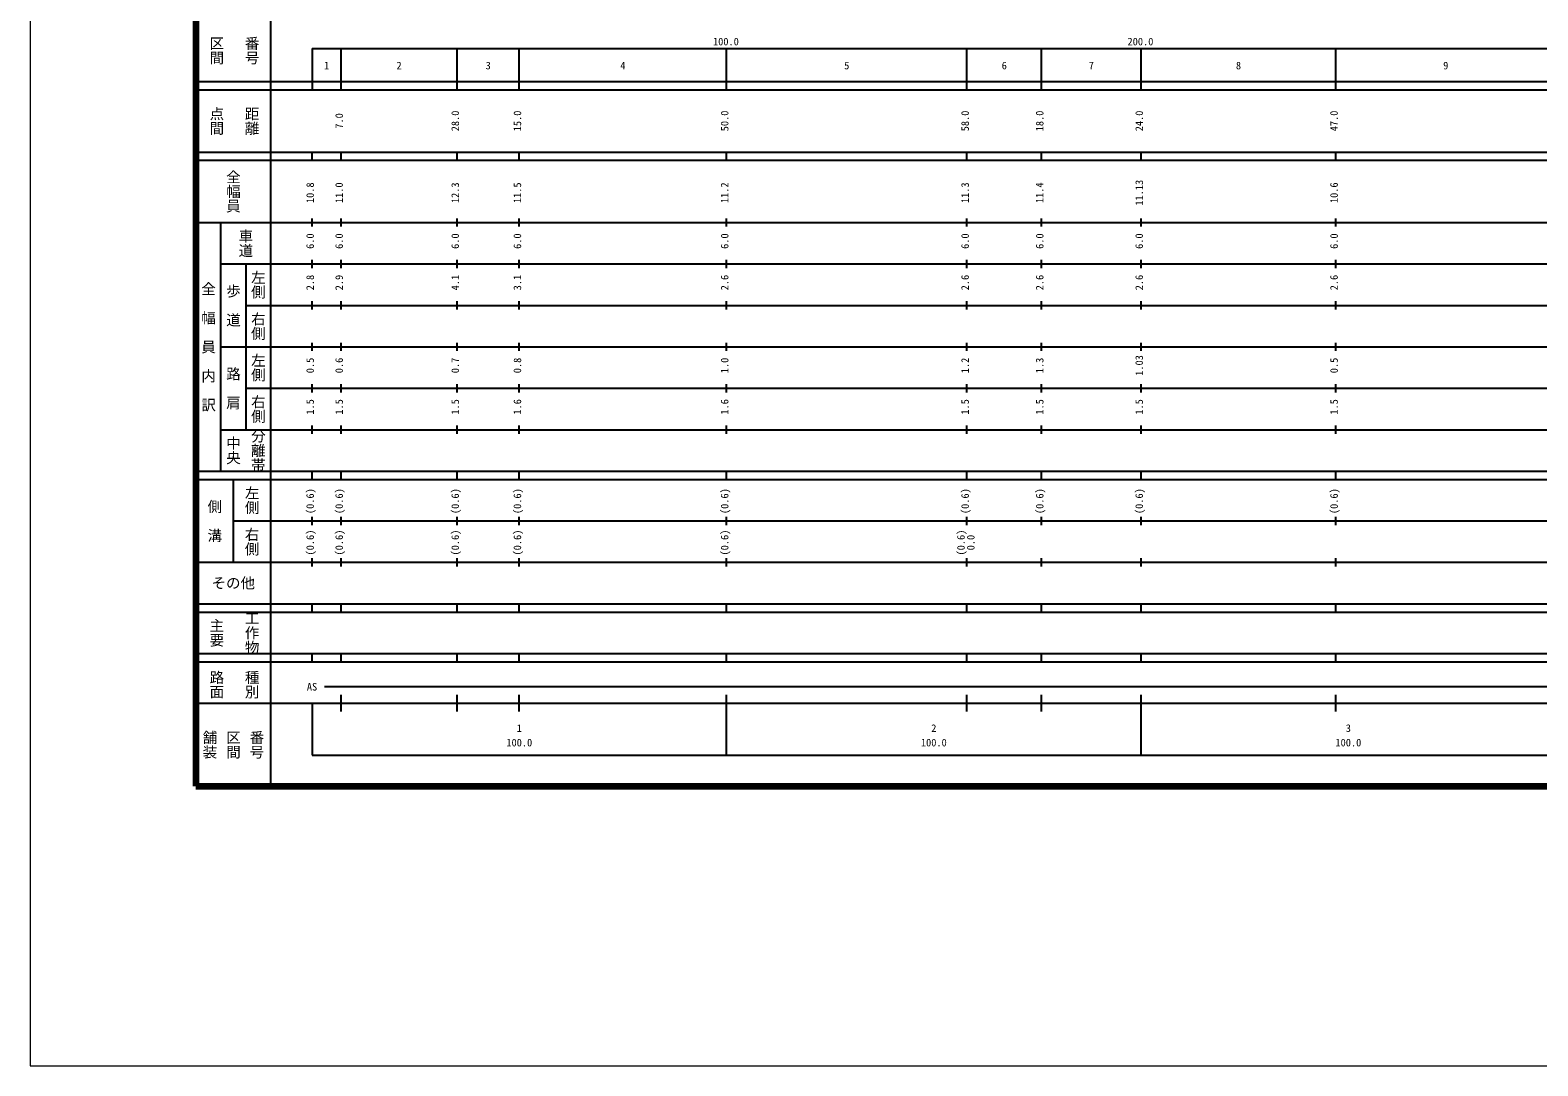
# Model space of a CAD drawing. Units: millimetres on the paper. Extents: x 0 to 700, y -48 to 448.
# Drawn here: x 0 to 363.7, y -47.5 to 202.4 of the extents above; entities that cross this region are included whole.
import ezdxf
from ezdxf.enums import TextEntityAlignment as Align

# ---------------------------------------------------------------- set-up
doc = ezdxf.new("R2010")
doc.units = ezdxf.units.MM
for name, color, linetype, lineweight in [('M-TTL-BAND', 7, 'Continuous', 25), ('S-TTL', 7, 'Continuous', 50), ('作業レイヤ1', 7, 'Continuous', 13)]:
    doc.layers.add(name, color=color, linetype=linetype, lineweight=lineweight)
doc.styles.add('@ＭＳ ゴシック', font='')
doc.styles.add('ＭＳ ゴシック', font='')
doc.styles.get('@ＭＳ ゴシック').set_extended_font_data('@MS Gothic')
doc.styles.get('ＭＳ ゴシック').set_extended_font_data('MS Gothic')

msp = doc.modelspace()

# ---------------------------------------------------------------- linework, layer by layer
at = {"layer": 'M-TTL-BAND'}
for p, q in [((58, 370), (58, 20)), ((68, 198), (579, 198)), ((68, 198), (68, 188)), ((75, 188), (75, 198)), ((103, 188), (103, 198)), ((118, 188), (118, 198)), ((168, 188), (168, 198)), ((226, 188), (226, 198)), ((244, 188), (244, 198)), ((268, 188), (268, 198)), ((315, 188), (315, 198)), ((40, 190), (579, 190)), ((40, 188), (579, 188)), ((40, 173), (579, 173)), ((40, 171), (579, 171)), ((68, 171), (68, 173)), ((75, 171), (75, 173)), ((103, 171), (103, 173)), ((118, 171), (118, 173)), ((168, 171), (168, 173)), ((226, 171), (226, 173)), ((244, 171), (244, 173)), ((268, 171), (268, 173)), ((315, 171), (315, 173)), ((68, 155), (68, 157)), ((75, 155), (75, 157)), ((103, 155), (103, 157)), ((118, 155), (118, 157)), ((168, 155), (168, 157)), ((226, 155), (226, 157)), ((244, 155), (244, 157)), ((268, 155), (268, 157)), ((315, 155), (315, 157)), ((40, 156), (579, 156)), ((46, 96), (46, 156)), ((46, 146), (579, 146)), ((52, 146), (52, 106)), ((68, 145), (68, 147)), ((75, 145), (75, 147)), ((103, 145), (103, 147)), ((118, 145), (118, 147)), ((168, 145), (168, 147)), ((226, 145), (226, 147)), ((244, 145), (244, 147)), ((268, 145), (268, 147)), ((315, 145), (315, 147)), ((52, 136), (579, 136)), ((68, 135), (68, 137)), ((75, 135), (75, 137)), ((103, 135), (103, 137)), ((118, 135), (118, 137)), ((168, 135), (168, 137)), ((226, 135), (226, 137)), ((244, 135), (244, 137)), ((268, 135), (268, 137)), ((315, 135), (315, 137)), ((46, 126), (579, 126)), ((68, 125), (68, 127)), ((75, 125), (75, 127)), ((103, 125), (103, 127)), ((118, 125), (118, 127)), ((168, 125), (168, 127)), ((226, 125), (226, 127)), ((244, 125), (244, 127)), ((268, 125), (268, 127)), ((315, 125), (315, 127)), ((68, 115), (68, 117)), ((75, 115), (75, 117)), ((103, 115), (103, 117)), ((118, 115), (118, 117)), ((168, 115), (168, 117)), ((226, 115), (226, 117)), ((244, 115), (244, 117)), ((268, 115), (268, 117)), ((315, 115), (315, 117)), ((52, 116), (579, 116)), ((46, 106), (579, 106)), ((68, 105), (68, 107)), ((75, 105), (75, 107)), ((103, 105), (103, 107)), ((118, 105), (118, 107)), ((168, 105), (168, 107)), ((226, 105), (226, 107)), ((244, 105), (244, 107)), ((268, 105), (268, 107)), ((315, 105), (315, 107)), ((40, 96), (579, 96)), ((68, 94), (68, 96)), ((75, 94), (75, 96)), ((103, 94), (103, 96)), ((118, 94), (118, 96)), ((168, 94), (168, 96)), ((226, 94), (226, 96)), ((244, 94), (244, 96)), ((268, 94), (268, 96)), ((315, 94), (315, 96)), ((40, 94), (579, 94)), ((49, 94), (49, 74)), ((49, 84), (579, 84)), ((68, 83), (68, 85)), ((75, 83), (75, 85)), ((103, 83), (103, 85)), ((118, 83), (118, 85)), ((168, 83), (168, 85)), ((226, 83), (226, 85)), ((244, 83), (244, 85)), ((268, 83), (268, 85)), ((315, 83), (315, 85)), ((40, 74), (579, 74)), ((68, 73), (68, 75)), ((75, 73), (75, 75)), ((103, 73), (103, 75)), ((118, 73), (118, 75)), ((168, 73), (168, 75)), ((226, 73), (226, 75)), ((244, 73), (244, 75)), ((268, 73), (268, 75)), ((315, 73), (315, 75)), ((40, 64), (579, 64)), ((40, 62), (579, 62)), ((68, 62), (68, 64)), ((75, 62), (75, 64)), ((103, 62), (103, 64)), ((118, 62), (118, 64)), ((168, 62), (168, 64)), ((226, 62), (226, 64)), ((244, 62), (244, 64)), ((268, 62), (268, 64)), ((315, 62), (315, 64)), ((40, 52), (579, 52)), ((68, 50), (68, 52)), ((75, 50), (75, 52)), ((103, 50), (103, 52)), ((118, 50), (118, 52)), ((168, 50), (168, 52)), ((226, 50), (226, 52)), ((244, 50), (244, 52)), ((268, 50), (268, 52)), ((315, 50), (315, 52)), ((40, 50), (579, 50)), ((71, 44), (565, 44)), ((75, 38), (75, 42)), ((103, 38), (103, 42)), ((118, 38), (118, 42)), ((168, 27.5), (168, 42)), ((226, 38), (226, 42)), ((244, 38), (244, 42)), ((268, 27.5), (268, 42)), ((315, 38), (315, 42)), ((40, 40), (579, 40)), ((68, 40), (68, 27.5)), ((68, 27.5), (579, 27.5))]:
    msp.add_line(p, q, dxfattribs=at)
at = {"layer": 'S-TTL', "color": 2, "lineweight": 140}
for p, q in [((40, 380), (40, 20)), ((40, 20), (680, 20))]:
    msp.add_line(p, q, dxfattribs=at)
at = {"layer": '作業レイヤ1'}
msp.add_lwpolyline([(0, -47.5), (700, -47.5), (700, 447.5), (0, 447.5)], close=True, dxfattribs=at)

# ---------------------------------------------------------------- texts
at = {"layer": 'M-TTL-BAND', "style": '@ＭＳ ゴシック'}
for s, p in [('区間', (45, 197.5)), ('番号', (53.5, 197.5)), ('点間', (45, 180.5)), ('距離', (53.5, 180.5)), ('全幅員', (49, 163.5)), ('車道', (52, 151)), ('左側', (55, 141)), ('全\u3000幅\u3000員\u3000内\u3000訳', (43, 126)), ('歩\u3000道', (49, 136)), ('右側', (55, 131)), ('左側', (55, 121)), ('路\u3000肩', (49, 116)), ('右側', (55, 111)), ('分離帯', (55, 101)), ('中央', (49, 101)), ('左側', (53.5, 89)), ('側\u3000溝', (44.5, 84)), ('右側', (53.5, 79)), ('主要', (45, 57)), ('工作物', (53.5, 57)), ('路面', (45, 44.5)), ('種別', (53.5, 44.5)), ('舗装', (43.333, 30)), ('区間', (49, 30)), ('番号', (54.667, 30))]:
    msp.add_text(s, height=2.566, rotation=270, dxfattribs=at).set_placement(p, align=Align.MIDDLE_CENTER)
at = {"layer": 'M-TTL-BAND', "style": 'ＭＳ ゴシック'}
for s, p in [('100.0', (167.844, 198.195)), ('200.0', (267.844, 198.195)), ('1', (71.5, 192.405)), ('2', (89, 192.405)), ('3', (110.5, 192.405)), ('4', (143, 192.405)), ('5', (197, 192.405)), ('6', (235, 192.405)), ('7', (256, 192.405)), ('8', (291.5, 192.405)), ('9', (341.5, 192.405)), ('AS', (68, 42.5)), ('1', (118, 32.523)), ('2', (218, 32.523)), ('3', (318, 32.523)), ('100.0', (118, 29.033)), ('100.0', (218, 29.033)), ('100.0', (318, 29.033))]:
    msp.add_text(s, height=1.833, dxfattribs=at).set_placement(p, align=Align.BOTTOM_CENTER)
for s, p in [('7.0', (76, 180.5)), ('28.0', (104, 180.5)), ('15.0', (119, 180.5)), ('50.0', (169, 180.5)), ('58.0', (227, 180.5)), ('18.0', (245, 180.5)), ('24.0', (269, 180.5)), ('47.0', (316, 180.5)), ('10.8', (69, 163.174)), ('11.0', (76, 163.174)), ('12.3', (104, 163.174)), ('11.5', (119, 163.174)), ('11.2', (169, 163.174)), ('11.3', (227, 163.174)), ('11.4', (245, 163.174)), ('11.13', (269, 163.174)), ('10.6', (316, 163.174)), ('6.0', (69, 151.5)), ('6.0', (76, 151.5)), ('6.0', (104, 151.5)), ('6.0', (119, 151.5)), ('6.0', (169, 151.5)), ('6.0', (227, 151.5)), ('6.0', (245, 151.5)), ('6.0', (269, 151.5)), ('6.0', (316, 151.5)), ('2.8', (69, 141.5)), ('2.9', (76, 141.5)), ('4.1', (104, 141.5)), ('3.1', (119, 141.5)), ('2.6', (169, 141.5)), ('2.6', (227, 141.5)), ('2.6', (245, 141.5)), ('2.6', (269, 141.5)), ('2.6', (316, 141.5)), ('1.03', (269, 121.5)), ('0.5', (69, 121.5)), ('0.6', (76, 121.5)), ('0.7', (104, 121.5)), ('0.8', (119, 121.5)), ('1.0', (169, 121.5)), ('1.2', (227, 121.5)), ('1.3', (245, 121.5)), ('0.5', (316, 121.5)), ('1.5', (69, 111.5)), ('1.5', (76, 111.5)), ('1.5', (104, 111.5)), ('1.6', (119, 111.5)), ('1.6', (169, 111.5)), ('1.5', (227, 111.5)), ('1.5', (245, 111.5)), ('1.5', (269, 111.5)), ('1.5', (316, 111.5)), ('(0.6)', (69, 88.764)), ('(0.6)', (76, 88.764)), ('(0.6)', (104, 88.764)), ('(0.6)', (119, 88.764)), ('(0.6)', (169, 88.764)), ('(0.6)', (227, 88.764)), ('(0.6)', (245, 88.764)), ('(0.6)', (269, 88.764)), ('(0.6)', (316, 88.764)), ('(0.6)', (69, 78.764)), ('(0.6)', (76, 78.764)), ('(0.6)', (104, 78.764)), ('(0.6)', (119, 78.764)), ('(0.6)', (169, 78.764)), ('(0.6)', (226, 78.764)), ('0.0', (228.37, 78.764))]:
    msp.add_text(s, height=1.833, rotation=90, dxfattribs=at).set_placement(p, align=Align.BOTTOM_CENTER)
msp.add_text('その他', height=2.566, dxfattribs=at).set_placement((49, 69), align=Align.MIDDLE_CENTER)

doc.saveas('drawing.dxf')
